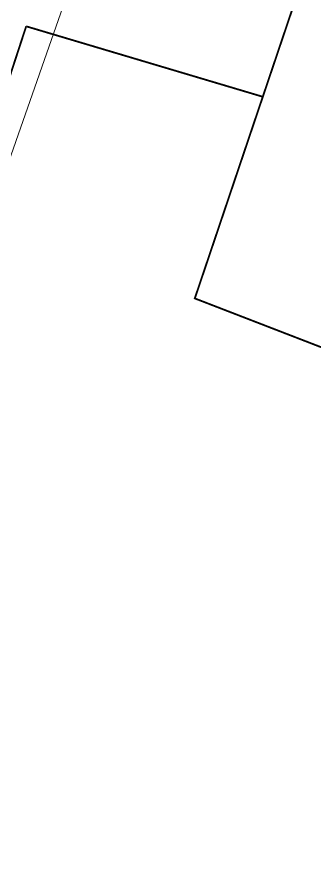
# Model space of a CAD drawing. Header units: inches. Extents: x 350994 to 353538, y 1581369 to 1583842.
# Drawn here: x 351514.63 to 351530.84, y 1582992.55 to 1583039.05 of the extents above; entities that cross this region are included whole.
import ezdxf

# ---------------------------------------------------------------- set-up
doc = ezdxf.new("R2010")
doc.units = ezdxf.units.IN
doc.header["$MEASUREMENT"] = 0
doc.linetypes.add('1', pattern=[0])
doc.linetypes.add('ACAD_ISO02W100', pattern=[15, 12, -3])
for name, color, linetype in [('BOUNDARY', 5, 'Continuous'), ('EP TF', 5, 'Continuous'), ("ROAD'S", 1, '1')]:
    doc.layers.add(name, color=color, linetype=linetype)
doc.styles.get("Standard").update_dxf_attribs({"font": 'arial.ttf'})
doc.linetypes.add('SILT_FENCE', pattern='A,0.5,-0.2,["EP",Standard,S=0.1,R=0,X=-0.1,Y=-0.05],-0.2', length=0.9)

msp = doc.modelspace()

# ---------------------------------------------------------------- linework, layer by layer
at = {"layer": 'BOUNDARY', "lineweight": 5, "const_width": 0.1}
msp.add_lwpolyline([(351544.691, 1583049.203), (351534.141, 1583052.937), (351524.299, 1583023.729), (351534.158, 1583019.917), (351544.691, 1583049.203)], dxfattribs=at)
at = {"layer": 'EP TF', "color": 252, "linetype": 'SILT_FENCE', "lineweight": 5, "ltscale": 6, "elevation": 113.044}
msp.add_lwpolyline([(351445.066, 1582827.53), (351461.885, 1582877.562), (351478.84, 1582928.409), (351495.281, 1582976.378), (351513.131, 1583028.233), (351530.907, 1583079.051), (351553.178, 1583146.847), (351559.818, 1583166.634), (351568.789, 1583193.104), (351576.505, 1583216.751), (351588.968, 1583253.117), (351608.717, 1583313.215), (351618.436, 1583343.137), (351695.259, 1583575.026)], dxfattribs=at)
at = {"layer": "ROAD'S", "lineweight": 5, "const_width": 0.1}
msp.add_lwpolyline([(351508.438, 1583018.374), (351508.438, 1583018.374), (351511.294, 1583026.836), (351515.122, 1583038.548)], dxfattribs=at)
at = {"layer": "ROAD'S", "linetype": 'ACAD_ISO02W100', "lineweight": 5, "ltscale": 0.2, "const_width": 0.1}
msp.add_lwpolyline([(351515.122, 1583038.548), (351528, 1583034.711)], dxfattribs=at)

doc.saveas('drawing.dxf')
